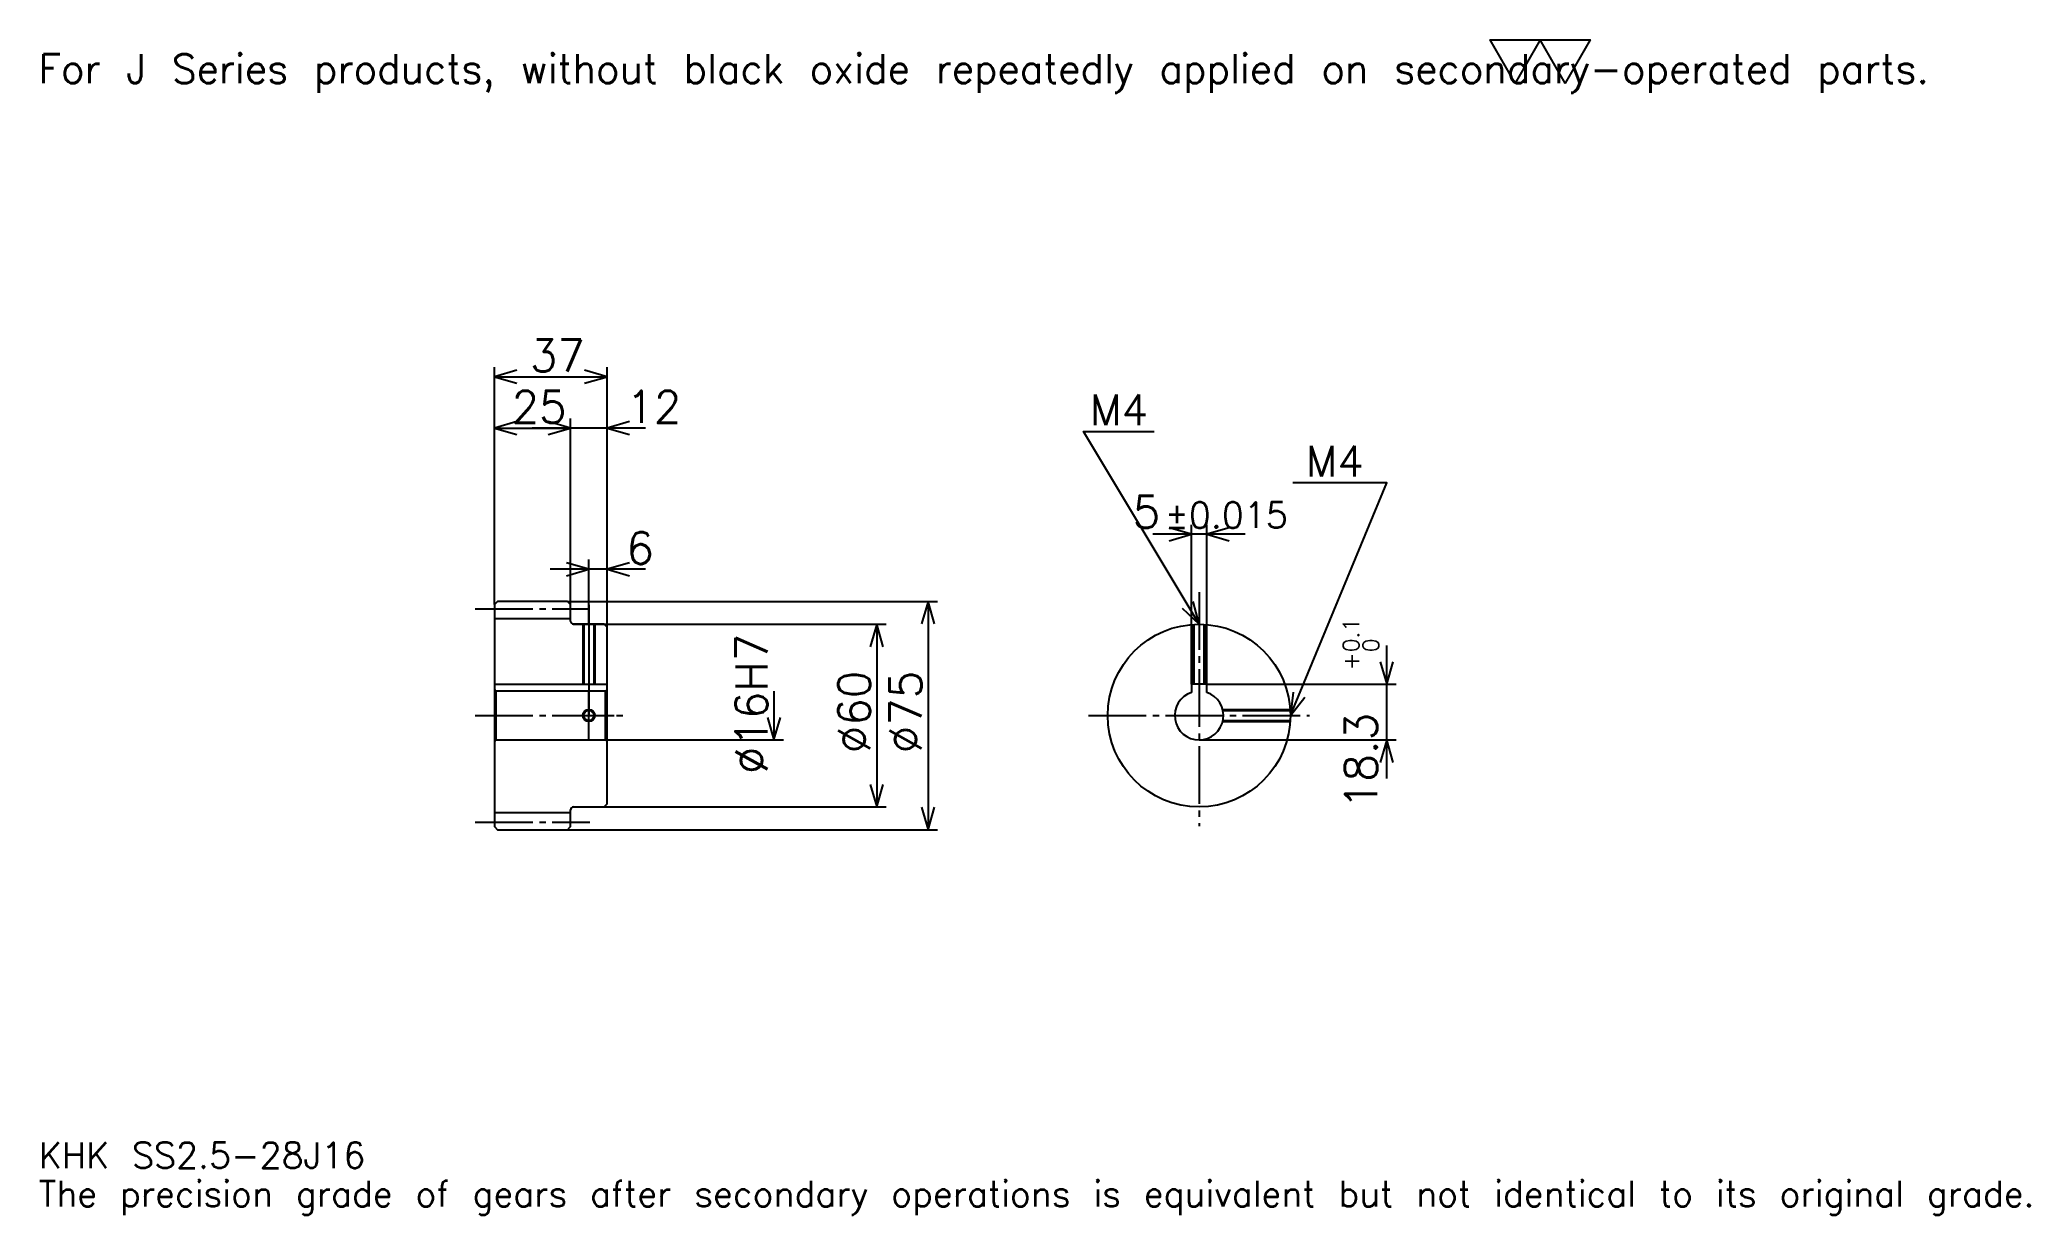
# Model space of a CAD drawing. Extents: x 21 to 675, y 8 to 394.
import ezdxf

# ---------------------------------------------------------------- set-up
doc = ezdxf.new("R2010")
doc.units = 0
doc.linetypes.add('DASHDOT', pattern=[25.304349, 18.978261, -2.108696, 2.108696, -2.108696])
doc.layers.get('0').update_dxf_attribs({"linetype": 'CONTINUOUS'})
doc.layers.add('DASHDOT', color=6, linetype='DASHDOT')
doc.styles.add('KANJI', font='TXT', dxfattribs={"bigfont": 'BIGFONT'})

msp = doc.modelspace()

# ---------------------------------------------------------------- linework, layer by layer
at = {"color": 5}
for p, q in [((170.804337, 209.358688), (170.804337, 286.32608)), ((170.804337, 283.163025), (207.804337, 283.163025)), ((207.804337, 209.358688), (207.804337, 286.32608)), ((195.804337, 209.358688), (195.804337, 269.456512)), ((170.804337, 266.293457), (195.804337, 266.293457)), ((220.456512, 266.293457), (183.152161, 266.293457)), ((417.434753, 231.380432), (387.130432, 231.380432)), ((399.782593, 182.158691), (399.782593, 234.543472)), ((404.782593, 182.158691), (404.782593, 234.543472)), ((201.804337, 209.358688), (201.804337, 223.065216)), ((220.456512, 219.902161), (189.152161, 219.902161)), ((170.804337, 208.358688), (170.804337, 209.358688)), ((194.804337, 209.358688), (207.804337, 209.358688)), ((195.804337, 208.358688), (195.804337, 209.358688)), ((201.804337, 201.858688), (201.804337, 209.358688)), ((201.804337, 201.858688), (201.804337, 209.358688)), ((207.804337, 209.358688), (316.402161, 209.358688)), ((207.804337, 200.858688), (207.804337, 209.358688)), ((313.239136, 209.358688), (313.239136, 134.358688)), ((196.804337, 201.858688), (207.804337, 201.858688)), ((207.804337, 201.858688), (299.532593, 201.858688)), ((296.369568, 201.858688), (296.369568, 141.858688)), ((463.913025, 151.206512), (463.913025, 194.810867)), ((262.630432, 179.858688), (262.630432, 163.858688)), ((404.782593, 182.158691), (467.076111, 182.158691)), ((207.804337, 163.858688), (265.793457, 163.858688)), ((402.282593, 163.858688), (467.076111, 163.858688)), ((196.804337, 141.858688), (207.804337, 141.858688)), ((207.804337, 141.858688), (299.532593, 141.858688)), ((194.804337, 134.358688), (207.804337, 134.358688)), ((207.804337, 134.358688), (316.402161, 134.358688))]:
    msp.add_line(p, q, dxfattribs=at)
at = {"color": 4}
for p, q in [((170.804337, 203.733688), (195.804337, 203.733688)), ((170.804337, 182.158691), (207.804337, 182.158691)), ((171.304337, 179.858688), (171.304337, 163.858688)), ((207.304337, 179.858688), (207.804337, 180.358688)), ((207.304337, 163.858688), (207.804337, 163.358688)), ((170.804337, 139.983688), (195.804337, 139.983688))]:
    msp.add_line(p, q, dxfattribs=at)
at = {"color": 7}
msp.add_lwpolyline([(506.086945, 379.565216), (497.863037, 393.820007), (530.758667, 393.820007), (522.53479, 379.565216), (514.310852, 393.820007), (506.086945, 379.565216)], dxfattribs=at)
at = {"color": 5}
for points in [[(178.184769, 285.271729), (170.804337, 283.163025), (178.184769, 281.054321)], [(200.423904, 281.054321), (207.804337, 283.163025), (200.423904, 285.271729)], [(178.184769, 268.402161), (170.804337, 266.293457), (178.184769, 264.184784)], [(188.423904, 264.184784), (195.804337, 266.293457), (188.423904, 268.402161)], [(188.423904, 264.184784), (195.804337, 266.293457), (188.423904, 268.402161)], [(215.184769, 268.402161), (207.804337, 266.293457), (215.184769, 264.184784)], [(402.282593, 201.858688), (364.32608, 265.119568), (387.521729, 265.119568)], [(432.282593, 171.858688), (463.913025, 248.25), (433.126099, 248.25)], [(392.402161, 229.271729), (399.782593, 231.380432), (392.402161, 233.48912)], [(412.163025, 233.48912), (404.782593, 231.380432), (412.163025, 229.271729)], [(194.423904, 217.793472), (201.804337, 219.902161), (194.423904, 222.010864)], [(215.184769, 222.010864), (207.804337, 219.902161), (215.184769, 217.793472)], [(315.347809, 201.978256), (313.239136, 209.358688), (311.130432, 201.978256)], [(396.677185, 207.102448), (402.282593, 201.858688), (400.293579, 209.272278)], [(298.478241, 194.478256), (296.369568, 201.858688), (294.260864, 194.478256)], [(461.804321, 189.539124), (463.913025, 182.158691), (466.021729, 189.539124)], [(433.157776, 179.484406), (432.282593, 171.858688), (437.054382, 177.870987)], [(260.521729, 171.23912), (262.630432, 163.858688), (264.739136, 171.23912)], [(466.021729, 156.478256), (463.913025, 163.858688), (461.804321, 156.478256)], [(294.260864, 149.23912), (296.369568, 141.858688), (298.478241, 149.23912)], [(311.130432, 141.73912), (313.239136, 134.358688), (315.347809, 141.73912)]]:
    msp.add_lwpolyline(points, dxfattribs=at)
at = {"color": 4}
for points in [[(195.804337, 202.858688), (195.804337, 208.358688), (194.804337, 209.358688), (171.804337, 209.358688), (170.804337, 208.358688), (170.804337, 163.358688)], [(196.804337, 141.858688), (206.804337, 141.858688), (207.804337, 142.858688), (207.804337, 200.858688), (206.804337, 201.858688), (196.804337, 201.858688)], [(199.804337, 201.858688), (199.804337, 182.158691)], [(200.184341, 201.858688), (200.184341, 182.158691)], [(203.424332, 201.858688), (203.424332, 182.158691)], [(203.804337, 201.858688), (203.804337, 182.158691)], [(400.282593, 182.158691), (400.282593, 201.791946)], [(400.662598, 182.158691), (400.662598, 201.814911)], [(403.902588, 182.158691), (403.902588, 201.814911)], [(404.282593, 182.158691), (404.282593, 201.791946)], [(170.804337, 163.358688), (171.304337, 163.858688), (207.304337, 163.858688), (207.304337, 179.858688), (171.304337, 179.858688), (170.804337, 180.358688)], [(404.782593, 179.458023), (404.782593, 182.158691), (399.782593, 182.158691), (399.782593, 179.458023)], [(410.028564, 173.858688), (432.215881, 173.858688)], [(410.116852, 173.478683), (432.238831, 173.478683)], [(410.116852, 170.238693), (432.238831, 170.238693)], [(410.028564, 169.858688), (432.215881, 169.858688)], [(170.804337, 163.358688), (170.804337, 135.358688), (171.804337, 134.358688), (194.804337, 134.358688), (195.804337, 135.358688), (195.804337, 140.858688)]]:
    msp.add_lwpolyline(points, dxfattribs=at)
for centre, radius in [((402.282593, 171.858688), 30), ((201.804337, 171.858688), 1.62)]:
    msp.add_circle(centre, radius, dxfattribs=at)
at = {"color": 7}
msp.add_circle((201.804337, 171.858688), 2, dxfattribs=at)
at = {"color": 4}
for centre, radius, start, end in [((196.804337, 202.858688), 1, 180, 270), ((402.282593, 171.858688), 8, 108.209957329, 71.790042671), ((196.804337, 140.858688), 1, 90, 180)]:
    msp.add_arc(centre, radius, start, end, dxfattribs=at)
at = {"layer": 'DASHDOT', "color": 7}
for p, q in [((402.282593, 212.402161), (402.282593, 135.532593)), ((164.478256, 206.858688), (202.130417, 206.858688)), ((201.804337, 201.858688), (201.804337, 171.858688)), ((164.478256, 171.858688), (214.130432, 171.858688)), ((365.956512, 171.858688), (438.608704, 171.858688)), ((164.478256, 136.858688), (202.130417, 136.858688))]:
    msp.add_line(p, q, dxfattribs=at)
for points in [[(201.804337, 208.184784), (201.804337, 175.832596)], [(201.804337, 163.532608), (201.804337, 180.184769)], [(193.478241, 171.858688), (210.130432, 171.858688)]]:
    msp.add_lwpolyline(points, dxfattribs=at)

# ---------------------------------------------------------------- texts
at = {"color": 7, "style": 'KANJI'}
for s, height, p in [('For J Series products, without black oxide repeatedly applied on secondary-operated parts.', 9.48913, (21.086956, 379.565216)), ('37', 10.543478, (182.45108, 284.849976)), ('25', 10.543478, (176.45108, 267.980438)), ('12', 10.543478, (214.130432, 267.980438)), ('M4', 10.12174, (366.434753, 267.228271)), ('M4', 10.12174, (437.343506, 250.358688)), ('5', 10.543478, (380.518768, 233.48912)), ('%%p0.015', 8.434783, (390.955505, 233.48912)), ('6', 10.543478, (214.130432, 221.589127)), ('KHK SS2.5-28J16', 8.434783, (21.086956, 23.195652)), ('The precision grade of gears after secondary operations is equivalent but not identical to its original grade.', 8.434783, (21.086956, 10.543478))]:
    msp.add_text(s, height=height, dxfattribs=at).set_placement(p)
for s, height, p in [('%%c16H7', 10.543478, (260.521729, 152.616837)), ('0.1', 5.271739, (454.845642, 192.656158)), ('0', 5.271739, (461.382629, 192.656158)), ('+', 5.271739, (454.845642, 186.751801)), ('%%c60', 10.543478, (294.260864, 159.470093)), ('%%c75', 10.543478, (311.130432, 159.470093)), ('18.3', 10.543478, (460.75, 141.115448))]:
    msp.add_text(s, height=height, rotation=90, dxfattribs=at).set_placement(p)

doc.saveas('drawing.dxf')
